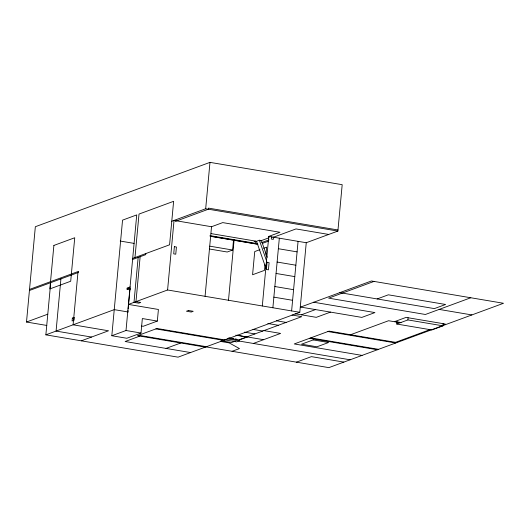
<?xml version="1.0" encoding="UTF-8"?>
<svg xmlns="http://www.w3.org/2000/svg" width="530" height="530" viewBox="0 0 530 530"><rect width="100%" height="100%" fill="white"/><g stroke="black" fill="none" stroke-linecap="round" stroke-linejoin="round"><path stroke-width="0.79" d="M46.806 325.453L26.5 322.028L35.344 226.721L209.979 162.365L342.188 184.685L337.882 231.067L306.247 242.727L268.763 236.4L262.31 305.976M306.247 242.727L299.794 312.302L178.067 357.16L45.865 334.841L50.708 282.662M60.917 278.893L56.081 331.078L91.518 337.06M77.943 272.619L73.1 324.804L108.537 330.786L81.302 340.823M111.823 335.735L122.549 220.135L136.733 214.908L126.014 330.508L111.823 335.735L126.816 338.266L141.006 333.039L142.351 318.543L157.337 321.074L158.417 309.474L128.432 304.412L167.586 289.983L299.794 312.302M130.248 289.685L127.021 289.142L127.12 288.048L130.188 286.922M127.856 312.163L128.008 310.527M128.154 308.897L128.532 304.823M128.684 303.193L129.969 289.334M134.971 257.553L139.006 214.074L173.621 201.314L169.587 244.8L132.699 258.395M138.158 257.434L133.991 302.365L138.761 303.173L140.742 302.438L135.971 301.636L140.145 256.699M145.803 253.565L145.697 254.652L132.599 259.481M167.586 289.983L174.039 220.407L211.523 226.734L222.732 222.607L279.973 232.273L268.763 236.4M171.773 221.248L205.68 208.754L209.979 162.365M205.07 296.31L211.523 226.734M209.31 248.981L227.218 252.008L232.604 250.021L233.571 239.553M228.476 300.457L234.121 239.6M224.428 339.823L236.559 341.87L239.202 340.896L239.315 339.664L301.736 316.662L292.03 315.025M254.804 243.648L255.652 243.33L255.857 241.157L211.079 233.597M228.768 338.193L239.288 339.968L247.086 337.093L237.413 335.152M265.013 264.761L264.496 270.36L252.578 274.752L254.731 251.558L259.945 249.637M265.908 255.168L266.65 247.172L263.668 248.265M271.493 236.857L271.287 239.037L273.334 239.381L273.533 237.202M272.877 307.758L279.33 238.182M291.613 310.924L298.072 241.349M443.186 323.671L442.987 325.844L431.851 329.952L396.751 324.029L396.957 321.849M396.751 324.029L407.888 319.921L408.093 317.748M175.317 221.401L208.403 209.211L208.502 208.124L337.981 229.98M29.528 289.413L78.612 271.327L78.513 272.413L29.422 290.5M26.5 322.028L47.779 314.184M255.003 241.468L255.857 241.157M267.239 257.335L261.389 240.58L259.342 240.236L256.533 241.276L266.12 268.736M127.021 289.142L130.082 288.009M260.455 240.925L269.286 237.672M272.877 237.447L295.998 228.927L328.713 234.445M261.721 242.561L269.081 239.845M262.297 243.449L268.18 241.276M45.865 334.841L114.241 309.639L128.022 311.965M157.337 321.074L143.153 326.301L141.576 326.036M139.887 336.08L125.133 341.512L190.555 352.556M166.022 348.415L180.776 342.976M300.642 307.069L371.431 280.979L503.5 303.279L328.858 367.634L205.567 346.819M374.021 281.417L328.627 298.151L425.391 314.482L470.792 297.754M301.312 314.807L315.496 309.58M235.201 341.181L231.511 342.539L220.997 340.764M330.488 312.11L316.297 317.337L295.051 313.747M232.094 351.297L239.467 348.581L229.126 342.87L220.334 341.386M253.373 343.453L280.608 333.416L263.913 330.601M377.141 298.947L388.344 294.812L445.591 304.478L434.381 308.606L339.796 292.639M350.549 334.741L388.569 320.729L399.01 322.492M296.422 362.156L311.401 356.637L343.844 362.109M395.526 342.334L430.44 329.468M443 324.837L445.233 324.015L406.046 317.404L394.91 321.505L401.038 322.538M205.68 208.754L337.882 231.067M254.082 241.316L256.52 241.726M210.059 235.638L255.652 243.33M209.966 236.075L257.944 244.178M210.496 236.32L257.666 244.277M278.349 248.716L297.091 251.876M209.807 246.172L232.604 250.021M277.117 262.045L295.853 265.212M120.211 241.051L134.083 243.389M276.057 273.453L294.799 276.62M439.151 309.414L471.866 314.933M274.845 286.525L293.587 289.685M313.601 302.219L374.935 312.574L361.838 317.404L300.503 307.049M273.858 297.138L292.6 300.305M407.888 319.921L442.987 325.844M127.929 288.188L130.353 288.598M276.421 320.776L286.134 322.412M396.884 342.566L329.077 331.118L294.249 343.95L362.056 355.398M327.944 331.535L395.751 342.983M267.816 323.512L278.329 325.287M310.706 337.888L378.513 349.336M309.573 338.306L377.38 349.754M253.015 329.402L262.721 331.038M244.403 332.138L254.923 333.913M246.887 336.875L263.589 339.69M235.764 335.185L247.086 337.093M228.801 337.888L230.417 338.16M232.034 338.438L233.65 338.71M235.267 338.981L236.89 339.253M227.065 338.849L239.202 340.896M239.063 341.042L350.138 359.791M224.813 339.929L157.006 328.487L137.502 335.675L205.309 347.124M155.873 328.905L223.68 340.353M126.014 330.508L141.006 333.039M138.635 335.258L206.442 346.7M259.342 240.236L266.789 261.562M53.881 245.436L49.846 288.923L70.702 281.238L74.737 237.751L53.881 245.436M72.358 318.079L72.087 320.975L74.074 320.246L74.346 317.344L72.358 318.079M174.377 246.682L173.714 253.857L175.761 254.201L176.424 247.026L174.377 246.682M267.054 262.323L266.385 269.498L268.432 269.843L269.094 262.668L267.054 262.323M188.448 310.494L186.461 311.223L191.231 312.031L193.218 311.296L188.448 310.494M313.184 339.909L301.55 344.195L316.947 346.792L328.58 342.506L313.184 339.909"/></g></svg>
